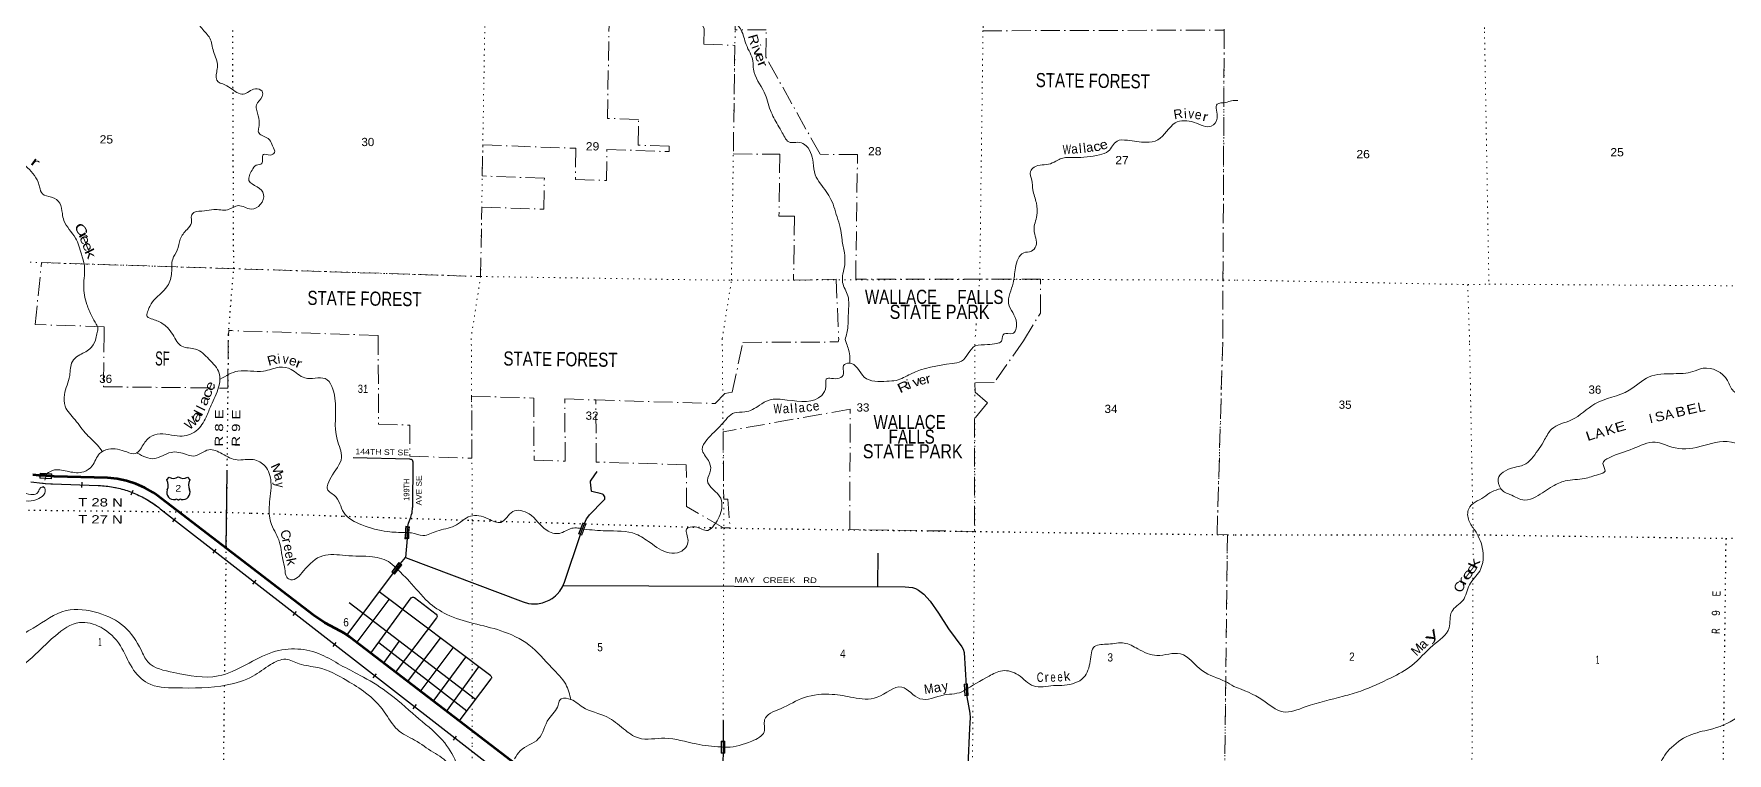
# Model space of a CAD drawing. Header units: feet. Extents: x -248627 to 3, y 0 to 184934.
# Drawn here: x -180004 to -144016, y 129451 to 144746 of the extents above; entities that cross this region are included whole.
import ezdxf
from ezdxf.enums import TextEntityAlignment as Align

# ---------------------------------------------------------------- set-up
doc = ezdxf.new("R2010")
doc.units = ezdxf.units.FT
doc.header["$LTSCALE"] = 80
doc.header["$PDMODE"] = 32
doc.header["$PDSIZE"] = 40
doc.linetypes.add('DOT_DASHED', pattern=[7.7, 5, -1.2, 0.3, -1.2])
doc.linetypes.add('DOTTED', pattern=[1.5, 0.3, -1.2])
for name, color, linetype, lineweight in [('16', 7, 'Continuous', 25), ('20', 7, 'Continuous', 70), ('29', 7, 'Continuous', 25), ('30', 7, 'Continuous', 13), ('31', 7, 'Continuous', 13), ('34', 7, 'Continuous', 25), ('39', 7, 'Continuous', 13), ('41', 7, 'Continuous', 13), ('44', 7, 'DOT_DASHED', 13), ('57', 7, 'Continuous', 13), ('6', 7, 'DOTTED', 25), ('7', 7, 'DOTTED', 13)]:
    doc.layers.add(name, color=color, linetype=linetype, lineweight=lineweight)

msp = doc.modelspace()

# ---------------------------------------------------------------- linework, layer by layer
at = {"layer": '16'}
for p, q in [((-177176.24, 135259.33), (-177124.93, 135318.09)), ((-176933.17, 135324.06), (-176933.45, 135323.86)), ((-176741.08, 135318.18), (-176689.69, 135259.33))]:
    msp.add_line(p, q, dxfattribs=at)
for centre, radius, start, end in [((-177033.85, 135475.75), 182.07, 239.97227, 303.45418), ((-176832.07, 135475.25), 181.52, 236.33975, 300.08743), ((-176832.08, 135475.75), 182.07, 236.54582, 236.59441), ((-177030.03, 134993.8), 151.42, 159.09177, 283.81923), ((-177369.22, 135148.7), 222.05, 332.97043, 29.75871), ((-176835.91, 134993.8), 151.42, 256.18077, 20.90823), ((-176496.72, 135148.7), 222.05, 150.24129, 207.02957)]:
    msp.add_arc(centre, radius, start, end, dxfattribs=at)
for centre, major_axis, start_param, end_param in [((-176974.69, 134794.98), (-19.56, 51.67), 4.95877769, 6.28318531), ((-176891.24, 134794.98), (19.56, 51.67), 0, 1.32637542)]:
    msp.add_ellipse(centre, major_axis=major_axis, ratio=0.929097, start_param=start_param, end_param=end_param, dxfattribs=at)
at = {"layer": '20'}
msp.add_lwpolyline([(-166871.25, 126999.13), (-173286.84, 131915.72), (-173329.97, 131950.21), (-173405.16, 132000.58), (-173485.2, 132042.81), (-173819.52, 132225.22), (-174061.71, 132383.97), (-177394.53, 134941.08), (-177467.05, 134990.35), (-177646.06, 135093.37), (-177834.86, 135177.11), (-178031.39, 135240.65), (-178233.47, 135283.31), (-178438.91, 135304.6), (-179573.22, 135334.94), (-179622.52, 135336.97), (-179887.43, 135351.22), (-180025.9, 135367.43)], dxfattribs=at)
at = {"layer": '29'}
for p, q in [((-173213.8, 135735.11), (-172019.52, 135707.22)), ((-175902.12, 135445.8), (-175921.58, 133807.05)), ((-171950.86, 135642.17), (-171954.29, 134674.33)), ((-172213.55, 133480.85), (-172102.75, 133609.72)), ((-172102.75, 133609.72), (-169607.44, 132667.48)), ((-162068.43, 133700.15), (-162070.94, 132991.17)), ((-170294.33, 131092.25), (-172664.93, 132880.93)), ((-168749.16, 133018.87), (-161487.41, 132989)), ((-170620.03, 130590.51), (-173299.16, 132646.53)), ((-173134.26, 131807.31), (-172453.94, 132720.57)), ((-172844.83, 131573.31), (-171983.85, 132750.67)), ((-171915.56, 132757.18), (-171450.55, 132404.17)), ((-171444.19, 132329.76), (-172322.83, 131166.25)), ((-172672.82, 131801.89), (-170799.29, 130352.83)), ((-172574.41, 131360.39), (-172237.21, 131824.49)), ((-172060.45, 130965.45), (-171360.24, 131892.38)), ((-171792.9, 130757.98), (-171092.73, 131688.58)), ((-171518.21, 130550.21), (-170822.83, 131491.01)), ((-171233.96, 130338.26), (-170548.26, 131283.84)), ((-170967.73, 130127.98), (-170283.03, 131033.83))]:
    msp.add_line(p, q, dxfattribs=at)
for points in [[(-172019.52, 135707.22), (-172000.31, 135704.04), (-171986, 135698.93), (-171973.73, 135692.79), (-171964.53, 135683.59), (-171959.42, 135676.43), (-171955.33, 135663.14), (-171950.86, 135642.17)], [(-168301.88, 134335.08), (-168257.12, 134430.95), (-168232.59, 134467.76), (-168191.7, 134514.8), (-167895.28, 134823.61), (-167871.76, 134853.27), (-167868.7, 134864.52), (-167870.74, 134898.26), (-167880.96, 134923.83), (-167896.29, 134943.26), (-167905.49, 134952.46), (-167919.81, 134958.59), (-167968.87, 134968.82), (-168118.11, 135007.68), (-168143.65, 135015.86), (-168150.82, 135024.04), (-168175.35, 135214.24), (-168172.28, 135230.6), (-168156.95, 135253.09), (-168030.59, 135442.06)], [(-172057.85, 134271.07), (-172040.18, 134343), (-171995.2, 134469.8), (-171974.76, 134522.97), (-171966.58, 134561.83), (-171954.29, 134674.33)], [(-172057.85, 134271.07), (-172068.27, 134141.99), (-172071.4, 134013.02), (-172102.57, 133611.99)], [(-168723.1, 133086.43), (-168389.05, 134096.8), (-168301.88, 134335.08)], [(-172213.55, 133480.85), (-172366.76, 133282.28), (-173354.31, 131963.45)], [(-169607.44, 132667.48), (-169491.91, 132635.32), (-169430.58, 132625.1), (-169352.89, 132625.1), (-169297.7, 132629.19), (-169191.39, 132649.64), (-169119.84, 132672.13), (-169052.38, 132704.86), (-168991.05, 132739.62), (-168917.45, 132794.84), (-168878.61, 132833.7), (-168827.5, 132897.1), (-168766.17, 132985.04), (-168723.1, 133086.43)], [(-161487.41, 132989), (-161329.21, 132972.92), (-161263.79, 132952.47), (-161202.47, 132919.75), (-161087.98, 132829.75), (-160957.14, 132682.5), (-160777.23, 132428.9), (-160564.62, 132093.49), (-160278.4, 131709), (-160249.77, 131664), (-160229.34, 131594.47), (-160191.51, 130881.71), (-160180.26, 130695.6), (-160174.13, 130651.63), (-160139.38, 130457.34), (-160112.8, 130302.92), (-160106.67, 130203.74), (-160114.85, 129982.86), (-160155.74, 129189.33)], [(-171983.85, 132750.67), (-171967.61, 132763.13), (-171953.3, 132767.22), (-171933.87, 132766.2), (-171915.56, 132757.18)], [(-171450.55, 132404.17), (-171436.08, 132386.83), (-171429.94, 132367.4), (-171430.97, 132354.1), (-171444.19, 132329.76)], [(-170294.33, 131092.25), (-170284.62, 131078.96), (-170279, 131063.62), (-170278.49, 131049.82), (-170283.03, 131033.83)], [(-165354.07, 130146.17), (-165356.14, 129702.64), (-165359.31, 129024.58)]]:
    msp.add_lwpolyline(points, dxfattribs=at)
at = {"layer": '29', "linetype": 'DOTTED', "lineweight": 100}
msp.add_arc((-170088.92, 134027.24), 1983.39, 172.97845, 180.28728, dxfattribs=at)
at = {"layer": '31'}
for p, q in [((-172094.68, 134274.06), (-172020.2, 134265.32)), ((-172087.7, 134265.18), (-172029.1, 134258.31)), ((-168425.06, 134110.78), (-168339.54, 134345.7)), ((-168339.54, 134345.7), (-168269.06, 134320.04)), ((-172034.79, 134017.78), (-172109.79, 134016.8)), ((-172042.82, 134025.67), (-172101.81, 134024.9)), ((-172397.55, 133305.9), (-172244.23, 133503.37)), ((-172244.23, 133503.37), (-172184.99, 133457.38)), ((-160232.43, 130920.4), (-160157.54, 130924.38)), ((-160219.16, 130670.76), (-160232.43, 130920.4)), ((-165394.98, 129452.08), (-165394.98, 129702.08)), ((-165394.98, 129702.08), (-165319.98, 129702.08))]:
    msp.add_line(p, q, dxfattribs=at)
for points in [[(-168269.06, 134320.04), (-168354.58, 134085.12), (-168425.06, 134110.78)], [(-172184.99, 133457.38), (-172338.31, 133259.91), (-172397.55, 133305.9)], [(-160157.54, 130924.38), (-160144.27, 130674.74), (-160219.16, 130670.76)], [(-165319.98, 129702.08), (-165319.98, 129452.08), (-165394.98, 129452.08)]]:
    msp.add_lwpolyline(points, dxfattribs=at)
for points in [[(-168414.8, 134115.55), (-168334.76, 134335.44), (-168279.31, 134315.26), (-168359.35, 134095.37)], [(-172386.33, 133307.31), (-172242.81, 133492.15), (-172196.2, 133455.96), (-172339.72, 133271.12)], [(-160211.59, 130679.16), (-160224.02, 130912.83), (-160165.1, 130915.97), (-160152.67, 130682.3)], [(-165386.98, 129460.08), (-165386.98, 129694.08), (-165327.98, 129694.08), (-165327.98, 129460.08)]]:
    msp.add_lwpolyline(points, close=True, dxfattribs=at)
for radius, start, end in [(2020.89, 172.97846, 180.2873), (2012.89, 173.21122, 180.0667), (1953.89, 173.20834, 180.04611), (1945.89, 172.97848, 180.28731)]:
    msp.add_arc((-170088.92, 134027.24), radius, start, end, dxfattribs=at)
msp.add_point((-172101.81, 134024.9), dxfattribs=at)
at = {"layer": '34', "lineweight": 13}
for p, q in [((-179611.05, 135173.25), (-178636.76, 135140.88)), ((-177288.64, 134621.17), (-164631.63, 124777.12))]:
    msp.add_line(p, q, dxfattribs=at)
at = {"layer": '34'}
for p, q in [((-178982.33, 135098.83), (-178978.66, 135209.38)), ((-177933.38, 134940.34), (-177894.13, 135043.75)), ((-177051.64, 134369.06), (-176983.73, 134456.37)), ((-176196.16, 133700.4), (-176128.25, 133787.72)), ((-175348.2, 133044.2), (-175280.29, 133131.52)), ((-174492.72, 132375.55), (-174424.81, 132462.86)), ((-173644.75, 131719.34), (-173576.85, 131806.66)), ((-172789.28, 131050.69), (-172721.37, 131138)), ((-171941.31, 130394.48), (-171873.41, 130481.8)), ((-171085.84, 129725.83), (-171017.93, 129813.14))]:
    msp.add_line(p, q, dxfattribs=at)
msp.add_lwpolyline([(-180067.22, 135219.63), (-180003.42, 135212.58), (-179883.17, 135198.09), (-179763.26, 135186.45), (-179643.09, 135176.85), (-179610.99, 135174.35), (-178636.72, 135141.98), (-178623.28, 135141.53), (-178584.87, 135139.56), (-178546.57, 135137.12), (-178508.22, 135134.06), (-178470.11, 135130.03), (-178431.8, 135125.56), (-178393.74, 135120.44), (-178355.78, 135114.54), (-178318.08, 135107.98), (-178280.34, 135100.81), (-178242.7, 135093.16), (-178205.29, 135084.55), (-178168, 135075.47), (-178130.81, 135065.59), (-178093.72, 135055.25), (-178057.04, 135044.08), (-178020.49, 135032.44), (-177984.18, 135020.15), (-177947.97, 135007.07), (-177912.18, 134993.49), (-177876.34, 134979.29), (-177841.08, 134964.41), (-177805.75, 134948.92), (-177771, 134932.75), (-177736.37, 134916.12), (-177702.16, 134898.97), (-177668.04, 134881.03), (-177634.49, 134862.42), (-177601.23, 134843.48), (-177568.05, 134823.75), (-177535.47, 134803.66), (-177503.15, 134782.92), (-177471.23, 134761.37), (-177439.77, 134739.63), (-177408.55, 134717.24), (-177377.74, 134694.02), (-177347.39, 134670.64), (-177317.45, 134646.72), (-177287.95, 134622.03), (-164630.98, 124778.01)], dxfattribs=at)
at = {"layer": '34', "lineweight": 13}
for centre, radius, start, end in [((-179136.38, 142078.76), 6921.8, 262.80303, 266.06781), ((-178709.9, 132942.79), 2199.31, 49.74186, 88.09412)]:
    msp.add_arc(centre, radius, start, end, dxfattribs=at)
at = {"layer": '39'}
for p, q in [((-179772.83, 135257.1), (-179731.11, 135396.69)), ((-179807.19, 135112.79), (-179803.36, 135128.87))]:
    msp.add_line(p, q, dxfattribs=at)
for points in [[(-176894.63, 148590.85), (-177013.71, 148488.14), (-177128.97, 148258.31), (-177066.8, 148060.47), (-176746.34, 148033.74), (-176593.34, 147908.4), (-176642.05, 147696.62), (-176652.45, 147496.88), (-176697.09, 147307.29), (-176638.9, 147141.75), (-176332.76, 146979.85), (-176302.67, 146886.99), (-176365.53, 146653.03), (-176360.04, 146297.91), (-176368.37, 146126.42), (-176495.62, 145963.19), (-176592.86, 145650.6), (-176504.31, 145563.7), (-176338.97, 145599.76), (-176292.72, 145523.01), (-176244.64, 145335.29), (-176256.89, 145238.46), (-176381.97, 145168.04), (-176509.18, 145029.02), (-176436.87, 144865.47), (-176263.86, 144651.33), (-176185.69, 144370.74), (-176099.5, 144059.88), (-176117.84, 143934.82), (-176087.94, 143722.91), (-175989.24, 143680.38), (-175824.09, 143593.36), (-175552.17, 143463.8), (-175296, 143576.38), (-175152.96, 143523.7), (-175149.11, 143412.72), (-175272.35, 143233.34), (-175264.48, 143112.27), (-175214.42, 142898.31), (-175220.69, 142757.08), (-175228.92, 142652.18), (-175152.42, 142585.47), (-174995.34, 142494.43), (-174931.05, 142361.16), (-174888.94, 142221.87), (-174983.76, 142167.54), (-175122.83, 142177.85), (-175147.16, 142085.08), (-175159.41, 141992.28), (-175278.4, 141952.12), (-175367.25, 141845.32), (-175432.1, 141627.51), (-175256.95, 141490.03), (-175120.13, 141330.42), (-175184.97, 141120.68), (-175384.68, 141018.09), (-175656.68, 141093.18), (-175884.6, 141006.78), (-176180.9, 141011.28), (-176374.46, 140979.31), (-176606.32, 140943.35), (-176652.78, 140880.88), (-176653.02, 140729.55), (-176747.98, 140586.45), (-176893.43, 140382.89), (-176958.31, 140142.89), (-177053.35, 139955.39), (-177075.97, 139666.9), (-177163.09, 139384.56), (-177496.24, 139027.96), (-177597.38, 138804.15), (-177605.52, 138755.74), (-177508.87, 138689.01), (-177283.26, 138595.83), (-177166.5, 138498.8), (-177048.25, 138353.05)], [(-166577.76, 148173.64), (-166347.47, 147926.49), (-166130.32, 147575.07), (-165969.97, 147003.81), (-165701.09, 146224.55), (-165528.55, 145705.74), (-165381.67, 145540.05), (-165277.13, 145360.31), (-165245.23, 145136.3), (-165148.66, 145023.16), (-164971.58, 144827.16), (-164865.24, 144518.28), (-164720.66, 144164.96), (-164708.84, 143991.42), (-164479.82, 143502.78), (-164349.4, 143119.21), (-164190.65, 142806.22), (-164096.17, 142642.63), (-163931.21, 142436.57), (-163765.91, 142440.34), (-163624.89, 142391.7), (-163440.05, 142010.06), (-163398.13, 141749.71), (-163285.55, 141559.87), (-163062.33, 141222.56), (-162915.85, 140798.62), (-162851.72, 140566.48), (-162827.85, 140362.66), (-162777.88, 140092.21), (-162770.22, 139837.97), (-162815.16, 139458.71), (-162702.73, 139174.04), (-162693.22, 138812.86), (-162701.74, 138522.32), (-162759.22, 138246.44)], [(-159429.94, 138222.65), (-159382.11, 138367.76), (-159208.75, 138371.53), (-159117.69, 138595.34), (-159288.37, 139011.26), (-159188.92, 139444.9), (-159142.05, 139769.68), (-158966.18, 140090.21), (-158800.83, 140126.27), (-158705.93, 140231.04), (-158745.7, 140576.13), (-158684.75, 140882.72), (-158696.42, 141149.07), (-158770.57, 141425.61), (-158796.44, 141637.51), (-158820.35, 141817.12), (-158743.6, 141909.82), (-158398.8, 141983.93), (-158241.45, 142062.37), (-158134.55, 142104.57), (-157888.62, 142116.29), (-157352.35, 142173.95), (-157168.8, 142250.33), (-156983.02, 142463.91), (-156761.26, 142481.72), (-156362.22, 142440.74), (-156116.22, 142490.79), (-155744.76, 142851.37), (-155339.59, 142862.83), (-154978.9, 142783.57), (-154853.66, 142952.86), (-154853.19, 143251.48), (-154675.75, 143287.52), (-154546.69, 143321.61), (-154414.88, 143330.72)], [(-181260.81, 142587.72), (-181105.01, 142457.69), (-180831.17, 142271.62), (-180684.2, 142160.42), (-180379.96, 142075.2), (-180180.62, 141935.66), (-179911.06, 141592.23), (-179880.98, 141493.31), (-179822.76, 141341.89), (-179629.36, 141272.98), (-179452.18, 141143.57), (-179398.11, 140923.56), (-179364.07, 140776.21), (-179118.74, 140402.55), (-178992.29, 140061.36), (-178930.18, 139819.14), (-178944.97, 139391.42), (-178877.06, 138991.81), (-178772.64, 138741.45), (-178678.16, 138573.83), (-178642.04, 138472.89), (-178664.64, 138367.45)], [(-179731.11, 135396.69), (-179562.12, 135471.58), (-179258.54, 135437.03), (-178944.34, 135433.93), (-178765.72, 135558.41), (-178607.42, 135819.83), (-178418.47, 135912.65), (-178031.2, 135856.23), (-177842.82, 135822.82), (-177737.66, 135916.46), (-177579.55, 136135.81), (-177380.11, 136233.78), (-176898.5, 136192.21), (-176552.35, 136304.52), (-176341.55, 136596.99), (-176235.67, 136848.41), (-176076.8, 137236.07), (-176064.99, 137530.5), (-176283.59, 137827.2), (-176565.42, 138040.37), (-176858.41, 138101.12), (-177049.57, 138354.8)], [(-178550.41, 135866.68), (-178651.07, 135998.38), (-178880.15, 136222.9), (-179128.3, 136538.39), (-179338.45, 136829.22), (-179355.69, 137071.41), (-179241.97, 137477.4), (-179185.96, 137777.2), (-179059.52, 137900.73), (-178813.88, 138047.05), (-178696.76, 138233.2), (-178664.64, 138367.45)], [(-168305.46, 134212.41), (-167847.8, 134177.91), (-167209.22, 134108.5), (-166906.3, 133926.68), (-166504.03, 133712.32), (-166268.29, 133731.04), (-166099.62, 133971.32), (-166129.94, 134213.57), (-165951.65, 134264.41), (-165679.68, 134188.09), (-165543, 134302.46), (-165384.23, 134669.08), (-165404.27, 134869.15), (-165685.33, 135250.63), (-165621.48, 135470.91), (-165667.7, 135671.24), (-165797.55, 135909.21), (-165702.35, 136113.4), (-165386.67, 136436.39), (-165113.22, 136686.17), (-164893.18, 136705.04), (-164578.31, 136849.21), (-164378.82, 136957.7), (-163991.28, 136959.14), (-163257.67, 137057.1), (-163173, 137250.88), (-163161.83, 137403.3), (-162889.43, 137421.66), (-162794.69, 137525.92), (-162793.93, 137694.22), (-162678.48, 137745.68), (-162355.15, 137447.95), (-161873.75, 137359.04), (-161674.67, 137378.12), (-161370.32, 137511.88), (-160489.51, 137734.62), (-160290.27, 137785.26), (-159995.54, 138108.46), (-159733.56, 138137.43), (-159534.63, 138164.14), (-159461.02, 138187.35), (-159442.14, 138203.14), (-159429.9, 138222.71)], [(-162664.84, 137742.78), (-162658.89, 137849.97), (-162686.67, 138030.6), (-162732.33, 138159.62), (-162759.22, 138246.44)], [(-176041.13, 137399.89), (-175666.79, 137573.91), (-175122.15, 137573.8), (-174786.62, 137654.65), (-174535.45, 137610.1), (-174243.01, 137428.38), (-173813.65, 137413.63), (-173606.07, 136996.06), (-173557.7, 136117.2), (-173465.16, 135737.58), (-173687.01, 135318.99), (-173771.91, 135116.77)], [(-148827.12, 135074.35), (-148883.67, 135284.52), (-148571.64, 135517.06), (-148292.14, 135603.22), (-148138.54, 135753.57), (-147894.09, 136117.79), (-147745.28, 136341.55), (-147322.97, 136536.25), (-146826.03, 136876.89), (-146097.83, 137167.96), (-145674.94, 137451.74), (-145153.44, 137519.65), (-144747.89, 137562.58), (-144526.38, 137633.63), (-144006.96, 137376.71), (-143882.1, 137150.11), (-143645.84, 137058.57), (-142981.73, 137203.6), (-142275.59, 137337.71), (-142033.77, 137293.27), (-141856.07, 137097.55), (-141878.44, 136893.43), (-142095.49, 136696.59), (-142364.41, 136620.8), (-142585.79, 136570.71), (-142781.19, 136467.95), (-142986.38, 136480.57), (-143234.44, 136373.12), (-143482.98, 136192.33), (-143678.78, 136026.7), (-143925.9, 136065.95), (-144594.97, 135968.13), (-145189.78, 135958.61), (-145541.76, 136061.84), (-146016.33, 135925.31), (-146522.85, 135731.48), (-146655.23, 135607.11), (-146608.87, 135449.44), (-146746.18, 135377.52), (-147046.74, 135291.57), (-147457.62, 135238.22), (-147721.5, 135125.7), (-148080.83, 134904.14), (-148318.13, 134833.26), (-148633.17, 134951.81), (-148748.65, 135000.17), (-148827.12, 135074.35)], [(-177806.22, 135831.26), (-177445.31, 135713.7), (-177088.6, 135846.94), (-176758.88, 135801.61), (-176617.63, 135768.66), (-176281.86, 135902.11), (-175999.47, 135815.16), (-175685.84, 135685.84), (-175340.17, 135692.95), (-175089.43, 135553.72), (-174965.28, 135215.87), (-174998.9, 134732.3), (-174969.18, 134358.57), (-174798.06, 133983.44), (-174710.95, 133561.79), (-174669.92, 133372.04), (-174628.84, 133192.8), (-174545.29, 133139.38), (-174272.12, 133326.04), (-173862.18, 133648.1), (-173380.36, 133653.87), (-173087.15, 133640.46), (-172804.42, 133627.16), (-172427.95, 133497.21), (-172266.69, 133347.78)], [(-183324.88, 135137.17), (-182994.34, 135021.52), (-182612.25, 134975.67), (-182208.5, 135087.41), (-181794.09, 135241.11), (-181594.88, 135286.49), (-181448.42, 135248.23), (-181254.38, 135309.43), (-181076.14, 135349.75), (-180851.35, 135263.38), (-180558.76, 135113.22), (-180265.99, 135005.14), (-180067.23, 134950.58), (-179941.46, 134970.38), (-179888.71, 135054.02), (-179836.1, 135106.1), (-179794.21, 135105.68), (-179773.83, 134979.25), (-179900.04, 134864.78), (-180062.62, 134813.78), (-180319.07, 134847.87), (-180674.4, 135019.68), (-180851.59, 135210.78), (-181092.04, 135307.83), (-181280.87, 135241.31), (-181553.47, 135180.88), (-181700.07, 135187.59), (-182025.41, 135043.52), (-182261.68, 134909.1), (-182654.82, 134828.82), (-183042.14, 134874.71), (-183376.64, 135020.02), (-183479.06, 135102.16)], [(-173771.91, 135116.77), (-173771.85, 135088.39), (-173615.46, 134929.06), (-173418.09, 134569.45), (-173031.77, 134302.65), (-172487.78, 134160.53), (-172110.39, 134141.34)], [(-154497.29, 130870.82), (-153884.68, 130577.96), (-153452.44, 130328.27), (-152983.33, 130433.41), (-152171.33, 130660.73), (-151802.18, 130772.16), (-151158.25, 131053.63), (-150714.45, 131316.22), (-150269.61, 131741.24), (-149925.09, 132114.9), (-149870.25, 132460.15), (-149631.87, 132698.69), (-149492.91, 133027.34), (-149275.21, 133323.73), (-149219.36, 133826.16), (-149380.19, 134189.37), (-149505.18, 134395.02), (-149508.83, 134646.56), (-149186.18, 134894.7), (-149017.03, 135008.21), (-148827.12, 135074.35)], [(-172110.39, 134141.34), (-171974.68, 134134.44), (-171734.04, 134079.46), (-171440.35, 134171.25), (-171062.79, 134283.24), (-170726.68, 134490.32), (-170349.88, 134434), (-170077.91, 134357.69), (-169825.5, 134586.63), (-169480.07, 134541.15), (-169104.61, 134190.3), (-168832.59, 134124.5), (-168570.25, 134232.37), (-168305.46, 134212.41)], [(-172266.69, 133347.78), (-172026.47, 133109.29), (-171625.23, 132668.77), (-171228.44, 132401.87), (-170077.9, 132053.9), (-169482.26, 131753.48), (-168992.21, 131264.75), (-168700.53, 130914.73), (-168589.49, 130585.09)], [(-185382.17, 132809.17), (-185210.16, 132803.16), (-184978.55, 132842.49), (-184246.28, 132645.91), (-182592.35, 132440.26), (-182174.42, 132215.23), (-181672.75, 131978.85), (-181328.42, 131691.43), (-181130.53, 131447.53), (-180890.02, 131361), (-180565.11, 131410.39), (-180385.2, 131818.88), (-180017.29, 132109.8), (-179313.86, 132481.57), (-178638.52, 132432.84), (-178079.51, 132138.04), (-177725.64, 131645.39), (-177580.16, 131391.49), (-177026.08, 131165.11), (-176083.76, 131092.71), (-175496.16, 131328.87), (-174929.35, 131596.79), (-174394.88, 131665.15), (-173892.68, 131544.49), (-173485.2, 131324.82), (-173067.25, 131105.05), (-172513.69, 130762.97), (-171877.21, 130230.71), (-171823.02, 130183.89)], [(-185383.75, 132609.47), (-185328.94, 132613), (-185091.15, 132265.02), (-184472.6, 132395.68), (-183608.93, 132303), (-182666.93, 132162.22), (-182259.11, 132016.19), (-181757.83, 131695.66), (-181303.58, 131396.63), (-181048.32, 131099.57), (-180744.69, 131075.54), (-180209.3, 131343.77), (-179546.71, 131947.37), (-179032.23, 132226.33), (-178582.3, 132127.22), (-178165.14, 131733.88), (-177915.88, 131268.56), (-177582.21, 130939.17), (-176985.66, 130838.61), (-175896.1, 130901.51), (-175350.63, 131085.48), (-174972.44, 131334.22), (-174647.24, 131446.73), (-174364.89, 131349.27), (-173967.24, 131271.71), (-173350.55, 130992.13), (-172953.71, 130735.75), (-172557.54, 130332.1), (-172276.48, 129950.62), (-171910.92, 129726.11), (-171514.08, 129469.72), (-171190.6, 129203.55), (-171139.62, 128897.98), (-171550.04, 128470.72), (-171667.01, 128082.65), (-171649.13, 127409.22), (-171599.63, 126777.56), (-171439.49, 126292.08), (-171194.75, 125984.6), (-170799.44, 125391.6), (-170041.27, 125131.66), (-169396.85, 125193.69), (-168620.65, 125443.76), (-168054.71, 125522.34), (-167457.34, 125600.61), (-166603.93, 125555.38), (-166034.21, 125313.07), (-165293.23, 124727.19), (-164646.61, 124121.2), (-164219.31, 123654.13), (-163802.24, 123239.75), (-163457.05, 123141.67), (-163183.97, 123307.29), (-162993.64, 123705.16), (-162991.63, 123717.24)], [(-160227.57, 130786.03), (-159702.74, 131089.02), (-159419.43, 131201.94), (-159084.67, 131114.48), (-158761.05, 130879.86), (-158331.59, 130886.15), (-158101.13, 130894.4), (-157691.9, 131058.67), (-157554.17, 131404.46), (-157458.48, 131719.11), (-157164.99, 131768.81), (-156829.72, 131791.81), (-156537.02, 131667.94), (-156134.42, 131527.22), (-155636.74, 131564.39), (-155167.06, 131202.1), (-154686.29, 130976.45), (-154497.28, 130870.82)], [(-152740.68, 126839.09), (-152595.73, 126861.16), (-152098.17, 126478.72), (-151589.08, 126253.34), (-150832.02, 126119.7), (-149954.69, 125864.29), (-149391.26, 125905.58), (-148900.83, 126052.41), (-148436.75, 126194.29), (-148023.89, 126556.76), (-147795.39, 126894.96), (-147634.88, 127301.98), (-147190.81, 127606.49), (-146921.63, 127724.2), (-146831.39, 127843.77), (-146724.61, 128078.44), (-146270.55, 128299.01), (-145837.58, 128514.56), (-145609.36, 128810.85), (-145448.85, 129217.87), (-145199.2, 129571.56), (-144765.83, 129849.99), (-144317.67, 129971.07), (-143747.46, 130248.06), (-143408.74, 130537.96), (-142880.5, 130836.35), (-142294.94, 131045.07), (-142020.22, 131204.64), (-141924.24, 131397.51), (-141343.1, 131737.27)], [(-165397.37, 129582.67), (-165271.2, 129576.49), (-164746.91, 129708.08), (-164484.17, 129905.36), (-164472.55, 130157.72), (-164136.31, 130396.35), (-163627.25, 130633.29), (-163035.17, 130701.09), (-162590.34, 130633.58), (-162082.34, 130639.09), (-161557.67, 130854.83), (-161171.25, 130609.07), (-160657.68, 130688.17), (-160238.31, 130778.71), (-160227.57, 130786.03)], [(-169787.95, 129329.16), (-169670.56, 129498.89), (-169281.87, 129752.79), (-169059.97, 130181.9), (-168859.64, 130474.47), (-168827.74, 130579.36), (-168639.08, 130609.05), (-168336.16, 130427.24), (-167823.88, 130222.31), (-167468.93, 129966.35), (-167155.59, 129773.9), (-166590.03, 129768.33), (-165930.74, 129646.11), (-165397.37, 129582.67)], [(-171823.02, 130183.89), (-171272.28, 129667.21), (-171012.6, 129191.27), (-170982.9, 128812.27), (-171141.96, 128382.54), (-171322.01, 127942.49), (-171323.31, 127658.48), (-171314.74, 127237.61), (-171222.06, 126889.55), (-171035.83, 126382.77), (-170765.96, 125843.62), (-170703.5, 125759.99)]]:
    msp.add_spline(points, degree=3, dxfattribs=at)
at = {"layer": '44'}
msp.add_line((-175870.35, 138345.42), (-175862.94, 138436.29), dxfattribs=at)
for points in [[(-158970.17, 138219.42), (-158612.28, 138806.71), (-158609.09, 139527.07), (-162536.87, 139527.78), (-162497.55, 142181.29), (-163293.61, 142184.38), (-164449.39, 144255.74), (-164438.5, 144828.84), (-165098.57, 144831.4), (-164996.7, 150191.23)], [(-159648.34, 150197.3), (-159831.55, 144810.96), (-154705.03, 144825.14), (-154737.04, 138189.85)], [(-178510.2, 138373.75), (-178508.65, 138518.51), (-179976.5, 138564.12), (-179839.78, 139880.51), (-170508.92, 139585.89), (-170484.14, 141063.24), (-169164.75, 141015.61), (-169153.68, 141675.64), (-170473.07, 141723.27), (-170462, 142383.3), (-168482.92, 142311.85), (-168493.99, 141651.82), (-167834.29, 141628.01), (-167823.22, 142288.04), (-166503.84, 142240.41), (-166501.91, 142355.41), (-167161.6, 142379.23), (-167152.46, 142924.25), (-167812.15, 142948.07), (-167778.94, 144928.16), (-170417.72, 145023.42), (-170360.46, 147724.42), (-167721.81, 147632.48)], [(-167721.81, 147632.48), (-166436.3, 146266.89), (-165758.24, 144855.21), (-165764.51, 144525.22), (-165103.46, 144501.36), (-165137.69, 142191.53), (-164147.64, 142187.69), (-164167.2, 140867.76), (-163837.18, 140866.48), (-163857.27, 139510.35), (-162954.31, 139527.85), (-162896.55, 138247.55)], [(-178510.2, 138373.75), (-178522.35, 137241.37), (-175882.51, 137212.83), (-175870.35, 138345.42)], [(-172686.96, 138320.71), (-172687.04, 138334.84), (-175797.14, 138434.25), (-175862.94, 138436.29)], [(-172686.96, 138320.71), (-172676.57, 136447.3), (-172016.44, 136425.51), (-172012.78, 135765.03), (-170692.52, 135721.45), (-170699.85, 137042.17), (-169379.6, 137001.88), (-169372.28, 135681.04), (-168712.16, 135660.89), (-168719.48, 136981.73), (-168059.36, 136961.59), (-165520.05, 136884.09), (-165316.32, 137101.21), (-165159.8, 137125.46), (-164934.14, 138185.83), (-162911.49, 138194.3), (-162896.55, 138247.55)], [(-158970.17, 138219.42), (-159590.71, 137328.64), (-160005.48, 137324.79), (-159999.7, 137123.5), (-159737.74, 136897.47), (-160011.97, 136560.16), (-160008.3, 134165.73), (-162663.04, 134205.58), (-162652.39, 136764.01), (-165353.53, 136285.61), (-165341.26, 134851.89), (-165255.39, 134851.89), (-165206.32, 134238.31), (-165343.3, 134240.35), (-166133.5, 134694.36), (-166137.34, 135582.31), (-168052.04, 135640.75), (-168059.36, 136961.59)], [(-154518.98, 127685.36), (-154719.28, 127683.46), (-154696.09, 128820.03), (-154635.49, 134089.74), (-154855.41, 134097.17), (-154737.04, 138189.85)]]:
    msp.add_lwpolyline(points, dxfattribs=at)
at = {"layer": '57'}
for points in [[(-179871.37, 135401.6), (-179621.67, 135389.36), (-179626.81, 135284.49), (-179876.51, 135296.73)], [(-179863.76, 135393.21), (-179630.05, 135381.75), (-179634.41, 135292.87), (-179868.12, 135304.33)]]:
    msp.add_lwpolyline(points, close=True, dxfattribs=at)
at = {"layer": '6'}
msp.add_line((-175389.44, 134555.77), (-173423.59, 134490.88), dxfattribs=at)
for points in [[(-175870.35, 138345.42), (-175755.55, 139753.59), (-175777.34, 145116.64), (-175787.13, 150427.22), (-175641.9, 155614.47), (-175619.4, 160947.18), (-175621.39, 166082.21)], [(-175870.35, 138345.42), (-175910.84, 134572.98), (-175952.53, 131138.17)], [(-185367.14, 134583.18), (-181440.74, 134632.76), (-175910.84, 134572.98), (-175389.44, 134555.77)], [(-173423.59, 134490.88), (-170685.2, 134400.49), (-168347.95, 134329.16)], [(-168279.31, 134327.06), (-165339.06, 134237.33), (-160008.22, 134163.74), (-154855.41, 134097.17), (-154635.49, 134089.74), (-154474.94, 134089.84)], [(-154474.94, 134089.84), (-149417.63, 134095.45), (-144044.31, 134018.48), (-143628.51, 134019.38)], [(-144044.31, 134018.48), (-144109.84, 128725.62), (-144133.24, 123445.76), (-144261.17, 118275.55), (-144296.62, 116220.88)], [(-175955.53, 130891), (-175977.8, 129056.13), (-176025.03, 123723.84), (-176104.64, 118427.35), (-176186.81, 113021.1), (-176137.15, 107813.42), (-176208.43, 102496.48)]]:
    msp.add_lwpolyline(points, dxfattribs=at)
at = {"layer": '7'}
for p, q in [((-149527.98, 139415.06), (-149489.28, 138154.28)), ((-159974.28, 138575.38), (-160001.54, 138226.75)), ((-159973.63, 138583.71), (-159974.28, 138575.38)), ((-154737.04, 138189.85), (-154855.41, 134097.17)), ((-170688.32, 129649.21), (-170686.51, 132401.16)), ((-170703.79, 125745.83), (-170688.32, 129649.21))]:
    msp.add_line(p, q, dxfattribs=at)
for points in [[(-170390.68, 166047.7), (-170399.47, 160940.89), (-170340.58, 155616.17), (-170304.5, 150364.07), (-170417.72, 145023.42), (-170508.92, 139585.89), (-170706.85, 138305.58)], [(-165372.68, 138265.66), (-165177.5, 139504.82), (-165098.57, 144831.4), (-164996.7, 150191.23), (-164913.87, 155501.8), (-164859.69, 160851.47), (-164652.37, 166071.87)], [(-159646.15, 150254.88), (-159648.34, 150197.3), (-159831.55, 144810.96), (-159900.39, 139520.67), (-159920.66, 139261.31)], [(-154678.87, 150247.09), (-154704.28, 144826.51), (-154729.8, 139510.07), (-154737.04, 138189.85)], [(-149076.56, 149796.84), (-149171.63, 144791.29), (-149078.5, 139422.21)], [(-185323.44, 139877.35), (-181162.61, 139921.62), (-175755.55, 139753.59), (-170508.92, 139585.89), (-165177.5, 139504.82), (-159892.17, 139526.95), (-154437.66, 139510.08)], [(-154437.66, 139510.08), (-149527.98, 139415.06), (-149078.5, 139422.21), (-143723.82, 139388.34)], [(-170686.51, 132401.16), (-170685.2, 134400.49), (-170706.85, 138305.58)], [(-165372.68, 138265.66), (-165339.06, 134237.33), (-165355.16, 129703.96)], [(-160150.05, 123943.74), (-160058.39, 128883.41), (-160008.22, 134163.74), (-160001.54, 138226.75)], [(-149489.28, 138154.28), (-149414.07, 134169.72), (-149416.98, 133591.51)], [(-154635.49, 134089.74), (-154696.09, 128820.03), (-154777.85, 124673.62)], [(-149419.06, 133178.63), (-149441.08, 128803.63), (-149421.77, 126258.19)]]:
    msp.add_lwpolyline(points, dxfattribs=at)

# ---------------------------------------------------------------- texts
at = {"layer": '16', "width": 1.2}
msp.add_text(' 2 ', height=140, dxfattribs=at).set_placement((-176934.32, 135012.29), align=Align.CENTER)
at = {"layer": '30'}
for s, rotation, width, p in [('144TH ST SE', 358.662, 1.15, (-173169.74, 135806.47)), ('AVE SE', 89.797, 1.1, (-171759.8, 134718.25)), ('199TH', 89.797, 0.9, (-172023.94, 134817.35)), ('MAY   CREEK   RD', 359.764, 1.25, (-165112.02, 133073.91))]:
    msp.add_text(s, height=120, rotation=rotation, dxfattribs=dict(at, width=width)).set_placement(p)
at = {"layer": '41'}
for s, rotation, width, p in [('R', 285.766, 1.15, (-164798.6, 144596.26)), ('v', 292.497, 1.35, (-164695.75, 144321.42)), ('e', 292.012, 1.25, (-164653.43, 144208.72)), ('r', 292.012, 1.4, (-164605.43, 144071.59)), ('v', 354.234, 0.9, (-155415.12, 142950.61)), ('e', 349.58, 0.95, (-155272.71, 142930.73)), ('r', 345.444, 1.2, (-155128.63, 142888.5)), ('W', 1.597, 0.7, (-158045.62, 142187.67)), ('a', 5.193, 0.95, (-157878.84, 142201.06)), ('c', 13.297, 1.15, (-157388.87, 142256.11)), ('e', 18.486, 1.15, (-157236.35, 142296.27)), ('r', 324.07, 1.85, (-180027.15, 141941.07)), ('C', 305.925, 1.5, (-179078.84, 140522.02)), ('r', 301.798, 1.7, (-179023.37, 140405.54)), ('e', 292.737, 1.25, (-179003.16, 140328.6)), ('e', 291.94, 1.25, (-178946.7, 140185.75)), ('k', 294.94, 1.5, (-178891.67, 140032.23))]:
    msp.add_text(s, height=200, rotation=rotation, dxfattribs=dict(at, width=width)).set_placement(p, align=Align.CENTER)
for s, rotation, p in [('i', 289.766, (-164744.78, 144441.98)), ('R', 9.739, (-155667.31, 142943.9)), ('i', 3.722, (-155524.66, 142951.75)), ('l', 5.193, (-157755.08, 142211.31)), ('l', 7.079, (-157660.87, 142219.46)), ('a', 9.079, (-157549.81, 142236.08))]:
    msp.add_text(s, height=200, rotation=rotation, dxfattribs=at).set_placement(p, align=Align.CENTER)
for s, rotation, width, p in [('R', 14.3, 1.1, (-175014.57, 137686.05)), ('v', 352.829, 0.95, (-174726.91, 137741.6)), ('e', 344.117, 1.1, (-174599.08, 137721.79)), ('r', 340.45, 1.35, (-174458.87, 137664.74)), ('r', 14.196, 1.2, (-161027.19, 137304.13)), ('c', 67.409, 1.45, (-176269.13, 136979.98)), ('e', 67.569, 1.25, (-176207.57, 137137.49)), ('R', 25.49, 1.35, (-161594.44, 137099.27)), ('i', 22.498, 1.05, (-161398.59, 137192.86)), ('v', 16.973, 1.2, (-161297.19, 137234.6)), ('e', 14.196, 1.05, (-161171.9, 137273.74)), ('l', 64.286, 1.1, (-176379.87, 136715.92)), ('a', 67.118, 1.35, (-176337.3, 136818.56)), ('W', 0.801, 0.7, (-164280.95, 136677.39)), ('a', 4.449, 0.9, (-164079.72, 136675.57)), ('a', 4.969, 0.9, (-163743.65, 136694.44)), ('e', 10.232, 0.95, (-163434.67, 136726.12)), ('A', 13.166, 1.05, (-145318.73, 136535.9)), ('B', 13.166, 1.2, (-145087.98, 136592.73)), ('E', 13.166, 1.25, (-144852.21, 136647.88)), ('L', 11.208, 1.05, (-144620.85, 136698.96)), ('a', 60.521, 1.55, (-176527.2, 136461.88)), ('l', 62.618, 1.15, (-176431.12, 136614.32)), ('K', 15.933, 1.15, (-146573.75, 136204.31)), ('E', 15.933, 1.3, (-146371.56, 136266.72)), ('S', 13.166, 1.15, (-145525.77, 136490.31)), ('L', 18.943, 1.25, (-146979.54, 136083.91)), ('A', 15.933, 1.1, (-146797.97, 136137.28)), ('M', 294.755, 1.2, (-174978.88, 135561.99)), ('a', 282.886, 1.1, (-174905.31, 135382.18)), ('y', 271.316, 0.8, (-174874.49, 135207.05)), ('C', 287.611, 1.05, (-174775, 134167.76)), ('r', 283.244, 1.15, (-174729.48, 133999.1)), ('k', 281.959, 1.15, (-174641.48, 133577.65)), ('k', 63.803, 1.55, (-149347.35, 133350.92)), ('r', 61.973, 1.6, (-149590.96, 133000.64)), ('e', 53.01, 1.7, (-149535.5, 133098)), ('e', 54.28, 1.65, (-149440.11, 133221.67)), ('C', 67.096, 1.15, (-149656.7, 132845.03)), ('y', 45.884, 2.15, (-150333.67, 131790.33)), ('C', 0.236, 0.75, (-158688.85, 130965.37)), ('e', 1.684, 0.75, (-158396.08, 130967.55)), ('e', 2.301, 0.75, (-158246.07, 130973.76)), ('M', 8.479, 0.9, (-161068.25, 130706.89)), ('a', 9.928, 1.05, (-160863.3, 130738.72))]:
    msp.add_text(s, height=200, rotation=rotation, dxfattribs=dict(at, width=width)).set_placement(p)
for s, rotation, p in [('i', 7.676, (-174814.91, 137733.92)), ('l', 4.969, (-163920.48, 136679.07)), ('l', 4.969, (-163827.55, 136686.75)), ('c', 7.669, (-163581.71, 136708.13)), ('W', 40.963, (-176696.02, 136312.45)), ('I', 13.166, (-145651.13, 136461)), ('e', 281.64, (-174700.34, 133874.5)), ('e', 281.714, (-174675.5, 133720.43)), ('M', 44.285, (-150617.81, 131505.29)), ('a', 45.137, (-150464.71, 131651.04)), ('r', 1.545, (-158519.92, 130966.11)), ('k', 7.293, (-158100.62, 130979.26)), ('y', 11.438, (-160688.44, 130766.85))]:
    msp.add_text(s, height=200, rotation=rotation, dxfattribs=at).set_placement(p)
at = {"layer": '44'}
for s, width, p in [('STATE FOREST', 0.8, (-158711.49, 143614.11)), ('STATE FOREST', 0.8, (-174190.8, 138983.23)), ('SF', 0.6, (-177427.04, 137694.04)), ('STATE FOREST', 0.8, (-170025.63, 137694.04))]:
    msp.add_text(s, height=300, rotation=359.26, dxfattribs=dict(at, width=width)).set_placement(p)
for s, width, p in [('WALLACE', 0.8, (-162340.22, 139003.88)), ('FALLS', 0.8, (-160377.78, 139001.5)), ('STATE PARK', 0.85, (-161815.15, 138684.83)), ('WALLACE', 0.8, (-162156.82, 136342.07)), ('FALLS', 0.8, (-161837.91, 136031.19)), ('STATE PARK', 0.85, (-162385.81, 135720.31))]:
    msp.add_text(s, height=300, dxfattribs=dict(at, width=width)).set_placement(p)
at = {"layer": '6'}
for s, rotation, width, p in [('R 8 E', 89.385, 1.35, (-175984.9, 135969.55)), ('R 9 E', 89.385, 1.35, (-175624.94, 135965.35)), ('T 28 N', 359.381, 1.35, (-179061.76, 134701.85)), ('T 27 N', 359.381, 1.35, (-179063.41, 134339.2)), ('E', 89.291, 0.75, (-144157.13, 132782.05)), ('9', 89.291, 0.9, (-144167.48, 132369.95)), ('R', 89.291, 0.7, (-144169.43, 131987.19))]:
    msp.add_text(s, height=175, rotation=rotation, dxfattribs=dict(at, width=width)).set_placement(p)
at = {"layer": '7'}
for s, width, p in [('25', 1.1, (-178606.15, 142414.31)), ('30', 1.05, (-173042.11, 142358.86)), ('29', 1.1, (-168272.76, 142266.93)), ('28', 1.1, (-162275.07, 142162.58)), ('26', 1.1, (-151895.42, 142101.3)), ('25', 1.1, (-146497.71, 142141.27)), ('27', 1.1, (-157019.35, 141973.55))]:
    msp.add_text(s, height=175, dxfattribs=dict(at, width=width)).set_placement(p)
for s, rotation, width, p in [('36', 359.435, 1.05, (-178614.41, 137324.15)), ('31', 359.435, 0.85, (-173120.02, 137111.04)), ('36', 359.403, 1.05, (-146963.67, 137094.08)), ('33', 359.435, 1.05, (-162519.68, 136715.07)), ('34', 359.435, 1.05, (-157249.35, 136684.74)), ('35', 359.403, 1.05, (-152272.23, 136774.17)), ('32', 359.435, 1.05, (-168278.6, 136540.38)), ('6', 359.435, 0.9, (-173428.09, 132147.96)), ('1', 359.435, 0.45, (-178636.49, 131728.01)), ('5', 359.435, 0.9, (-168028.96, 131616.94)), ('4', 359.435, 0.9, (-162869.33, 131480.32)), ('3', 359.435, 0.9, (-157186.26, 131400.45)), ('2', 359.403, 0.9, (-152049.43, 131414.86)), ('1', 359.403, 0.45, (-146808.07, 131350.58))]:
    msp.add_text(s, height=175, rotation=rotation, dxfattribs=dict(at, width=width)).set_placement(p)

doc.saveas('drawing.dxf')
